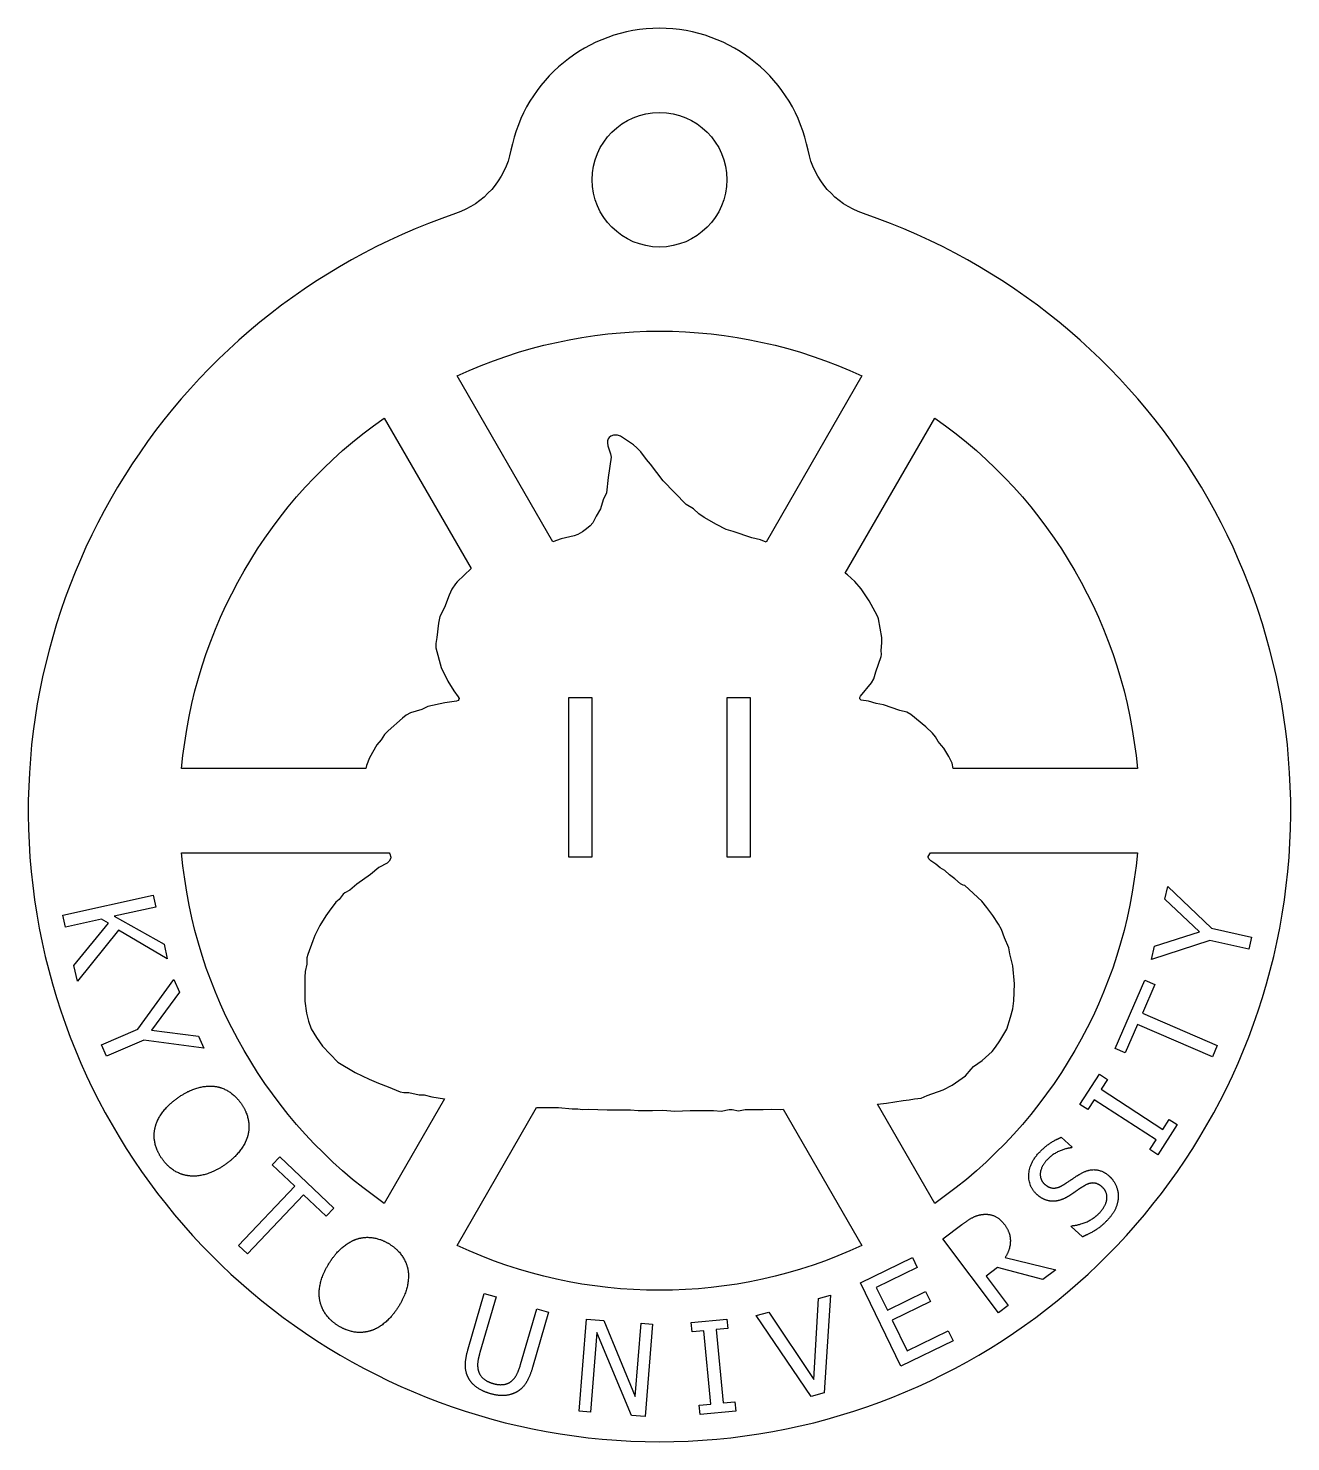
# Model space of a CAD drawing. Header units: millimetres. Extents: x -15 to 15, y -15 to 18.6.
import ezdxf

# ---------------------------------------------------------------- set-up
doc = ezdxf.new("R2010")
doc.units = ezdxf.units.MM

msp = doc.modelspace()

# ---------------------------------------------------------------- linework, layer by layer
for points in [[(3.531, 15.699, 0.821365), (-3.531, 15.699, -0.267689), (-4.847, 14.195, 6.023346), (4.847, 14.195, -0.267689)], [(-4.812, 10.335, -0.221398), (4.812, 10.335), (2.532, 6.386), (2.399, 6.44), (2.195, 6.483), (1.748, 6.641), (1.586, 6.686), (1.352, 6.804), (1.064, 6.971), (0.937, 7.056), (0.811, 7.175), (0.634, 7.283), (0.09, 7.84), (-0.215, 8.241), (-0.308, 8.348), (-0.443, 8.531), (-0.535, 8.63), (-0.616, 8.698), (-0.93, 8.905), (-1, 8.927), (-1.093, 8.925), (-1.157, 8.901), (-1.193, 8.874), (-1.22, 8.839), (-1.235, 8.796), (-1.238, 8.746), (-1.226, 8.671), (-1.162, 8.482), (-1.147, 8.406), (-1.222, 7.918), (-1.261, 7.558), (-1.337, 7.389), (-1.402, 7.175), (-1.507, 7.003), (-1.587, 6.841), (-1.648, 6.77), (-1.735, 6.698), (-1.828, 6.633), (-1.944, 6.567), (-2.031, 6.531), (-2.338, 6.462), (-2.536, 6.392)], [(-4.478, 5.756), (-4.807, 5.443), (-4.847, 5.397), (-4.934, 5.263), (-5.001, 5.122), (-5.113, 4.828), (-5.221, 4.618), (-5.253, 4.457), (-5.288, 4.116), (-5.314, 3.976), (-5.316, 3.872), (-5.19, 3.405), (-5.029, 3.08), (-4.889, 2.853), (-4.781, 2.706), (-4.764, 2.665), (-4.765, 2.645), (-4.782, 2.62), (-4.823, 2.607), (-5.102, 2.565), (-5.509, 2.476), (-5.651, 2.409), (-5.915, 2.328), (-6.017, 2.271), (-6.111, 2.197), (-6.449, 1.896), (-6.535, 1.811), (-6.617, 1.683), (-6.721, 1.569), (-6.889, 1.257), (-6.962, 1.075), (-6.981, 1), (-11.356, 1, -0.221398), (-6.544, 9.335)], [(6.979, 1), (6.956, 1.128), (6.879, 1.287), (6.753, 1.488), (6.705, 1.552), (6.62, 1.646), (6.555, 1.758), (6.485, 1.846), (6.326, 1.995), (5.976, 2.288), (5.875, 2.345), (5.712, 2.385), (5.326, 2.519), (5.15, 2.549), (4.97, 2.605), (4.793, 2.628), (4.775, 2.64), (4.764, 2.659), (4.763, 2.691), (4.778, 2.723), (5.039, 3.039), (5.09, 3.139), (5.14, 3.303), (5.271, 3.669), (5.277, 3.711), (5.27, 3.809), (5.284, 3.994), (5.284, 4.116), (5.201, 4.564), (5.185, 4.606), (5.128, 4.73), (4.979, 4.992), (4.789, 5.277), (4.643, 5.449), (4.47, 5.611), (4.415, 5.647), (6.544, 9.335, -0.221398), (11.356, 1)], [(-6.427, -1), (-6.409, -1.028), (-6.388, -1.101), (-6.394, -1.147), (-6.426, -1.203), (-6.475, -1.246), (-6.668, -1.35), (-6.869, -1.517), (-7.196, -1.746), (-7.359, -1.889), (-7.477, -1.954), (-7.517, -1.987), (-7.613, -2.113), (-7.693, -2.176), (-7.853, -2.385), (-7.931, -2.495), (-8.072, -2.726), (-8.189, -2.969), (-8.239, -3.094), (-8.358, -3.415), (-8.378, -3.499), (-8.384, -3.649), (-8.422, -3.825), (-8.432, -3.958), (-8.427, -4.53), (-8.388, -4.814), (-8.341, -5.002), (-8.274, -5.187), (-8.149, -5.39), (-8.005, -5.6), (-7.64, -5.977), (-7.232, -6.219), (-6.903, -6.383), (-6.676, -6.476), (-6.444, -6.56), (-6.159, -6.679), (-6.076, -6.695), (-5.956, -6.702), (-5.712, -6.751), (-5.59, -6.751), (-5.407, -6.803), (-5.11, -6.851), (-6.544, -9.335, -0.221398), (-11.356, -1)], [(5.181, -6.973), (5.397, -6.951), (5.794, -6.89), (5.936, -6.876), (6.058, -6.846), (6.22, -6.832), (6.363, -6.77), (6.739, -6.635), (6.952, -6.526), (7.275, -6.305), (7.404, -6.14), (7.464, -6.08), (7.664, -5.937), (7.907, -5.722), (7.985, -5.622), (8.091, -5.467), (8.255, -5.194), (8.343, -4.91), (8.394, -4.713), (8.419, -4.523), (8.436, -4.117), (8.393, -3.69), (8.325, -3.405), (8.301, -3.263), (8.196, -3.019), (8.126, -2.821), (8.054, -2.693), (7.922, -2.493), (7.781, -2.298), (7.66, -2.153), (7.257, -1.779), (7.219, -1.771), (7.156, -1.741), (7.022, -1.618), (6.892, -1.527), (6.784, -1.423), (6.671, -1.356), (6.564, -1.269), (6.449, -1.194), (6.4, -1.146), (6.386, -1.104), (6.386, -1.088), (6.443, -1), (11.356, -1, -0.221398), (6.544, -9.335)], [(4.812, -10.335, -0.221398), (-4.812, -10.335), (-2.92, -7.057), (-2.643, -7.053), (-2.399, -7.058), (-2.073, -7.087), (-1.943, -7.087), (-1.83, -7.104), (-1.687, -7.091), (-1.24, -7.113), (-0.691, -7.113), (-0.508, -7.129), (-0.163, -7.129), (0.081, -7.115), (0.366, -7.142), (0.732, -7.123), (1.281, -7.123), (1.464, -7.142), (1.653, -7.104), (1.723, -7.104), (1.881, -7.137), (2.033, -7.106), (2.46, -7.106), (2.663, -7.091), (2.866, -7.103), (2.941, -7.094)]]:
    msp.add_lwpolyline(points, format="xyb", close=True)
for points in [[(-1.606, 2.693), (-1.606, -1.108), (-2.155, -1.108), (-2.155, 2.693)], [(2.155, 2.693), (2.155, -1.108), (1.606, -1.108), (1.606, 2.693)], [(-12.854, -2.842), (-13.832, -4.049), (-13.915, -3.679), (-13.091, -2.671), (-13.26, -2.577), (-14.118, -2.769), (-14.182, -2.483), (-12.035, -2.004), (-11.971, -2.289), (-12.958, -2.509), (-11.774, -3.17), (-11.697, -3.518)], [(12.012, -2.105), (12.08, -1.802), (13.115, -2.795), (14.065, -3.007), (14.001, -3.292), (13.081, -3.087), (11.692, -3.538), (11.763, -3.222), (12.832, -2.878)], [(-10.954, -5.361), (-10.831, -5.645), (-12.252, -5.451), (-13.145, -5.838), (-13.261, -5.569), (-12.396, -5.194), (-11.538, -4.013), (-11.409, -4.31), (-12.071, -5.217)], [(13.256, -5.581), (13.14, -5.849), (11.36, -5.079), (11.067, -5.756), (10.828, -5.653), (11.53, -4.03), (11.769, -4.133), (11.476, -4.81)], [(12.113, -7.34), (12.302, -7.462), (11.839, -8.178), (11.65, -8.056), (11.802, -7.821), (10.333, -6.869), (10.181, -7.104), (9.992, -6.982), (10.456, -6.266), (10.644, -6.389), (10.492, -6.623), (11.961, -7.575)], [(-9.79, -10.536), (-10.003, -10.335), (-8.668, -8.928), (-9.204, -8.42), (-9.025, -8.231), (-7.741, -9.448), (-7.92, -9.637), (-8.456, -9.129)], [(6.975, -12.6), (5.738, -13.203), (4.774, -11.225), (6.011, -10.622), (6.125, -10.856), (5.151, -11.331), (5.415, -11.873), (6.324, -11.43), (6.438, -11.664), (5.529, -12.107), (5.887, -12.841), (6.861, -12.366)], [(3.778, -11.597), (4.065, -11.519), (3.911, -13.841), (3.606, -13.924), (2.298, -11.999), (2.601, -11.917), (3.668, -13.521)], [(-0.167, -12.206), (-0.339, -14.4), (-0.666, -14.374), (-1.488, -12.407), (-1.636, -14.298), (-1.908, -14.277), (-1.736, -12.083), (-1.322, -12.116), (-0.575, -13.922), (-0.439, -12.185)], [(1.792, -14.05), (1.813, -14.274), (0.965, -14.356), (0.943, -14.133), (1.222, -14.105), (1.053, -12.363), (0.774, -12.39), (0.752, -12.166), (1.601, -12.084), (1.622, -12.308), (1.344, -12.335), (1.513, -14.077)]]:
    msp.add_lwpolyline(points, close=True)
for points in [[(9.546, -7.763), (9.805, -7.999), (9.79, -8.014)], [(8.215, -10.62), (9.416, -10.916), (9.112, -11.144), (8.031, -10.861), (7.762, -11.062), (8.287, -11.762), (8.053, -11.937), (6.734, -10.177), (7.188, -9.837)], [(10.05, -10.129), (9.779, -9.881), (9.793, -9.866)], [(-4.547, -12.794), (-4.164, -11.476), (-3.884, -11.558), (-4.267, -12.876)], [(-3.301, -13.164), (-2.916, -11.839), (-2.636, -11.92), (-3.019, -13.238)]]:
    msp.add_lwpolyline(points)
msp.add_circle((0, 15), 1.6)
for points in [[(-11.439, -6.819), (-11.213, -6.661), (-10.79, -6.532), (-10.593, -6.549)], [(-10.593, -6.549), (-10.399, -6.57), (-10.07, -6.777), (-9.943, -6.958)], [(-11.983, -7.52), (-11.936, -7.332), (-11.661, -6.975), (-11.439, -6.819)], [(-9.943, -6.958), (-9.814, -7.142), (-9.736, -7.527), (-9.78, -7.71)], [(-11.821, -8.273), (-11.949, -8.09), (-12.03, -7.711), (-11.983, -7.52)], [(-9.78, -7.71), (-9.828, -7.896), (-10.099, -8.255), (-10.324, -8.413)], [(9, -8.151), (9.125, -8.014), (9.4, -7.821), (9.546, -7.763)], [(9.79, -8.014), (9.648, -8.027), (9.322, -8.174), (9.201, -8.307)], [(-11.169, -8.682), (-11.372, -8.659), (-11.698, -8.449), (-11.821, -8.273)], [(8.968, -9.122), (8.77, -8.942), (8.783, -8.39), (9, -8.151)], [(9.201, -8.307), (9.064, -8.458), (9.036, -8.772), (9.151, -8.876)], [(-10.324, -8.413), (-10.543, -8.566), (-10.976, -8.704), (-11.169, -8.682)], [(9.597, -8.894), (9.678, -8.843), (9.907, -8.687), (9.986, -8.639)], [(9.986, -8.639), (10.19, -8.518), (10.539, -8.551), (10.69, -8.689)], [(10.69, -8.689), (10.787, -8.776), (10.9, -9.022), (10.902, -9.151)], [(9.151, -8.876), (9.254, -8.97), (9.476, -8.972), (9.597, -8.894)], [(10.088, -8.919), (9.998, -8.975), (9.855, -9.074), (9.747, -9.146)], [(10.52, -8.945), (10.422, -8.857), (10.213, -8.843), (10.088, -8.919)], [(10.461, -9.555), (10.624, -9.376), (10.642, -9.057), (10.52, -8.945)], [(9.358, -9.284), (9.258, -9.285), (9.063, -9.209), (8.968, -9.122)], [(9.747, -9.146), (9.647, -9.21), (9.459, -9.282), (9.358, -9.284)], [(10.902, -9.151), (10.902, -9.293), (10.798, -9.561), (10.663, -9.71)], [(7.188, -9.837), (7.339, -9.724), (7.567, -9.604), (7.705, -9.594)], [(7.705, -9.594), (7.843, -9.584), (8.09, -9.691), (8.193, -9.829)], [(9.793, -9.866), (9.991, -9.85), (10.347, -9.68), (10.461, -9.555)], [(10.663, -9.71), (10.502, -9.886), (10.203, -10.067), (10.05, -10.129)], [(8.193, -9.829), (8.338, -10.022), (8.337, -10.431), (8.215, -10.62)], [(-7.851, -10.757), (-7.705, -10.523), (-7.366, -10.238), (-7.178, -10.177)], [(-7.178, -10.177), (-6.992, -10.121), (-6.608, -10.182), (-6.42, -10.299)], [(-6.42, -10.299), (-6.23, -10.417), (-6.007, -10.741), (-5.975, -10.927)], [(-8.077, -11.615), (-8.107, -11.424), (-7.994, -10.987), (-7.851, -10.757)], [(-5.975, -10.927), (-5.947, -11.117), (-6.055, -11.553), (-6.2, -11.786)], [(-7.633, -12.244), (-7.822, -12.126), (-8.044, -11.809), (-8.077, -11.615)], [(-6.2, -11.786), (-6.342, -12.013), (-6.686, -12.309), (-6.872, -12.365)], [(-6.872, -12.365), (-7.068, -12.424), (-7.45, -12.358), (-7.633, -12.244)], [(-4.533, -13.497), (-4.612, -13.355), (-4.613, -13.02), (-4.547, -12.794)], [(-4.267, -12.876), (-4.31, -13.023), (-4.33, -13.233), (-4.3, -13.328)], [(-4.3, -13.328), (-4.268, -13.43), (-4.098, -13.574), (-3.958, -13.615)], [(-3.514, -13.557), (-3.438, -13.492), (-3.343, -13.306), (-3.301, -13.164)], [(-3.019, -13.238), (-3.083, -13.459), (-3.263, -13.748), (-3.408, -13.823)], [(-4.028, -13.855), (-4.214, -13.801), (-4.463, -13.622), (-4.533, -13.497)], [(-3.958, -13.615), (-3.826, -13.654), (-3.595, -13.626), (-3.514, -13.557)], [(-3.408, -13.823), (-3.538, -13.893), (-3.833, -13.912), (-4.028, -13.855)]]:
    msp.add_open_spline(points, degree=2)

doc.saveas('drawing.dxf')
